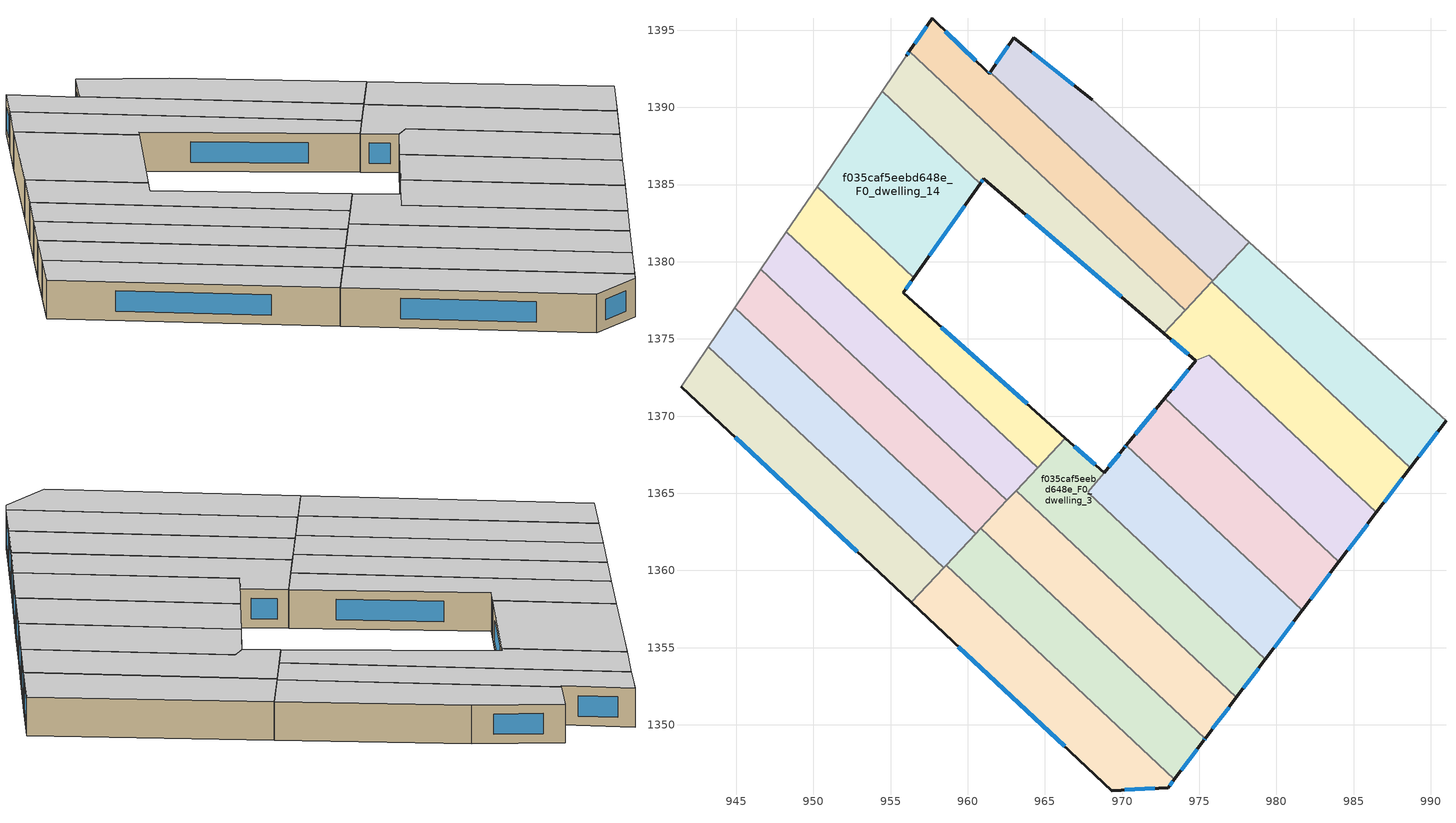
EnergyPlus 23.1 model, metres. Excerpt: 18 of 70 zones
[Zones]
f035caf5eebd648e_F0_dwelling_0
 floor ground (EU_floor_Construction): 973.39,1346.47 972.98,1345.94 969.33,1345.74 956.33,1357.93 958.6,1360.35 z0
 wall outside (EU_wall_Construction): 956.33,1357.93 969.33,1345.74 972.98,1345.94 973.39,1346.47 z0:3
 wall to f035caf5eebd648e_F0_dwelling_1 (EU_wall_Construction): 973.39,1346.47 958.6,1360.35 z0:3
 wall to f035caf5eebd648e_F0_dwelling_9 (EU_wall_Construction): 958.45,1360.19 956.33,1357.93 z0:3
 wall to f035caf5eebd648e_F0_dwelling_10 (EU_wall_Construction): 958.6,1360.35 958.45,1360.19 z0:3
 window (EU_Window_Construction): 970.19,1345.78 972.12,1345.89 / 959.38,1355.07 966.28,1348.6 / 973.07,1346.06 973.29,1346.35 z0.7:2.3
 ceiling to f035caf5eebd648e_F1_dwelling_0 (EU_floor_Construction): 972.98,1345.94 973.39,1346.47 958.6,1360.35 956.33,1357.93 969.33,1345.74 z3
f035caf5eebd648e_F0_dwelling_1
 floor ground (EU_floor_Construction): 975.38,1349.11 975.32,1349.03 973.39,1346.47 958.6,1360.35 960.78,1362.67 960.85,1362.75 z0
 wall outside (EU_wall_Construction): 973.39,1346.47 975.32,1349.03 975.38,1349.11 z0:3
 wall to f035caf5eebd648e_F0_dwelling_2 (EU_wall_Construction): 975.38,1349.11 960.85,1362.75 z0:3
 wall to f035caf5eebd648e_F0_dwelling_10 (EU_wall_Construction): 960.52,1362.39 958.6,1360.35 z0:3
 wall to f035caf5eebd648e_F0_dwelling_11 (EU_wall_Construction): 960.85,1362.75 960.78,1362.67 960.52,1362.4 z0:3
 window (EU_Window_Construction): 975.33,1349.04 975.36,1349.09 / 973.84,1347.07 974.86,1348.43 z0.7:2.3
 ceiling to f035caf5eebd648e_F1_dwelling_1 (EU_floor_Construction): 973.39,1346.47 975.32,1349.03 975.38,1349.11 960.85,1362.75 960.78,1362.67 958.6,1360.35 z3
f035caf5eebd648e_F0_dwelling_10
 floor ground (EU_floor_Construction): 960.52,1362.39 958.45,1360.19 943.19,1374.5 944.92,1377.04 z0
 wall to f035caf5eebd648e_F0_dwelling_9 (EU_wall_Construction): 943.19,1374.5 958.45,1360.19 z0:3
 wall adiabatic (EU_wall_Construction): 944.92,1377.04 943.19,1374.5 z0:3
 wall to f035caf5eebd648e_F0_dwelling_11 (EU_wall_Construction): 960.52,1362.39 944.92,1377.04 z0:3
 ceiling to f035caf5eebd648e_F1_dwelling_10 (EU_floor_Construction): 958.45,1360.19 960.52,1362.39 944.92,1377.04 943.19,1374.5 z3
f035caf5eebd648e_F0_dwelling_11
 floor ground (EU_floor_Construction): 962.54,1364.55 960.78,1362.67 960.52,1362.39 944.92,1377.04 946.6,1379.51 z0
 wall adiabatic (EU_wall_Construction): 946.6,1379.51 944.92,1377.04 z0:3
 wall to f035caf5eebd648e_F0_dwelling_12 (EU_wall_Construction): 962.54,1364.55 946.6,1379.51 z0:3
 wall to f035caf5eebd648e_F0_dwelling_2 (EU_wall_Construction): 960.85,1362.75 962.54,1364.55 z0:3
 ceiling to f035caf5eebd648e_F1_dwelling_11 (EU_floor_Construction): 960.78,1362.67 962.54,1364.55 946.6,1379.51 944.92,1377.04 960.52,1362.39 z3
f035caf5eebd648e_F0_dwelling_12
 floor ground (EU_floor_Construction): 964.53,1366.67 962.54,1364.55 946.6,1379.51 948.26,1381.94 z0
 wall adiabatic (EU_wall_Construction): 948.26,1381.94 946.6,1379.51 z0:3
 wall to f035caf5eebd648e_F0_dwelling_13 (EU_wall_Construction): 964.53,1366.67 948.26,1381.94 z0:3
 wall to f035caf5eebd648e_F0_dwelling_3 (EU_wall_Construction): 963.13,1365.18 964.53,1366.67 z0:3
 wall to f035caf5eebd648e_F0_dwelling_2 (EU_wall_Construction): 962.54,1364.55 963.13,1365.18 z0:3
 ceiling to f035caf5eebd648e_F1_dwelling_12 (EU_floor_Construction): 962.54,1364.55 964.53,1366.67 948.26,1381.94 946.6,1379.51 z3
f035caf5eebd648e_F0_dwelling_13
 floor ground (EU_floor_Construction): 956.51,1378.97 955.81,1377.98 966.32,1368.58 964.53,1366.67 948.26,1381.94 950.24,1384.85 z0
 wall outside (EU_wall_Construction): 966.32,1368.58 955.81,1377.98 956.51,1378.97 z0:3
 wall adiabatic (EU_wall_Construction): 950.24,1384.85 948.26,1381.94 z0:3
 wall to f035caf5eebd648e_F0_dwelling_14 (EU_wall_Construction): 956.51,1378.97 950.24,1384.85 z0:3
 wall to f035caf5eebd648e_F0_dwelling_3 (EU_wall_Construction): 964.53,1366.67 966.32,1368.58 z0:3
 window (EU_Window_Construction): 963.86,1370.79 958.28,1375.77 / 955.98,1378.21 956.35,1378.74 z0.7:2.3
 ceiling to f035caf5eebd648e_F1_dwelling_13 (EU_floor_Construction): 964.53,1366.67 966.32,1368.58 955.81,1377.98 956.51,1378.97 950.24,1384.85 948.26,1381.94 z3
f035caf5eebd648e_F0_dwelling_14
 floor ground (EU_floor_Construction): 960.81,1385.07 956.51,1378.97 950.24,1384.85 954.45,1391.04 z0
 wall outside (EU_wall_Construction): 956.51,1378.97 960.81,1385.07 z0:3
 wall adiabatic (EU_wall_Construction): 954.45,1391.04 950.24,1384.85 z0:3
 wall to f035caf5eebd648e_F0_dwelling_15 (EU_wall_Construction): 960.81,1385.07 954.45,1391.04 z0:3
 window (EU_Window_Construction): 957.52,1380.4 959.8,1383.64 z0.7:2.3
 ceiling to f035caf5eebd648e_F1_dwelling_14 (EU_floor_Construction): 956.51,1378.97 960.81,1385.07 954.45,1391.04 950.24,1384.85 z3
f035caf5eebd648e_F0_dwelling_15
 floor ground (EU_floor_Construction): 961.04,1385.39 960.81,1385.07 954.45,1391.04 956.02,1393.34 956.22,1393.63 974.09,1376.85 972.69,1375.37 z0
 wall outside (EU_wall_Construction): 960.81,1385.07 961.04,1385.39 972.69,1375.37 / 956.22,1393.63 956.02,1393.34 z0:3
 wall adiabatic (EU_wall_Construction): 956.02,1393.34 954.45,1391.04 z0:3
 wall to f035caf5eebd648e_F0_dwelling_16 (EU_wall_Construction): 974.09,1376.85 956.22,1393.63 z0:3
 wall to f035caf5eebd648e_F0_dwelling_7 (EU_wall_Construction): 972.69,1375.37 974.09,1376.85 z0:3
 window (EU_Window_Construction): 963.78,1383.03 969.96,1377.72 / 960.87,1385.14 960.99,1385.31 / 956.17,1393.56 956.07,1393.41 z0.7:2.3
 ceiling to f035caf5eebd648e_F1_dwelling_15 (EU_floor_Construction): 972.69,1375.37 974.09,1376.85 956.22,1393.63 956.02,1393.34 954.45,1391.04 960.81,1385.07 961.04,1385.39 z3
f035caf5eebd648e_F0_dwelling_16
 floor ground (EU_floor_Construction): 961.46,1392.29 975.88,1378.76 974.09,1376.85 956.22,1393.63 957.69,1395.77 961.38,1392.18 z0
 wall outside (EU_wall_Construction): 961.46,1392.29 961.38,1392.18 957.69,1395.77 956.22,1393.63 z0:3
 wall to f035caf5eebd648e_F0_dwelling_17 (EU_wall_Construction): 975.88,1378.76 961.46,1392.29 z0:3
 wall to f035caf5eebd648e_F0_dwelling_8 (EU_wall_Construction): 975.82,1378.7 975.88,1378.76 z0:3
 wall to f035caf5eebd648e_F0_dwelling_7 (EU_wall_Construction): 974.09,1376.85 975.82,1378.7 z0:3
 window (EU_Window_Construction): 957.34,1395.27 956.56,1394.13 / 960.51,1393.03 958.56,1394.93 / 961.44,1392.27 961.4,1392.21 z0.7:2.3
 ceiling to f035caf5eebd648e_F1_dwelling_16 (EU_floor_Construction): 974.09,1376.85 975.88,1378.76 961.46,1392.29 961.38,1392.18 957.69,1395.77 956.22,1393.63 z3
f035caf5eebd648e_F0_dwelling_17
 floor ground (EU_floor_Construction): 968.06,1390.48 978.23,1381.27 975.88,1378.76 961.46,1392.29 962.98,1394.52 z0
 wall outside (EU_wall_Construction): 968.06,1390.48 962.98,1394.52 961.46,1392.29 z0:3
 wall adiabatic (EU_wall_Construction): 978.23,1381.27 968.06,1390.48 z0:3
 wall to f035caf5eebd648e_F0_dwelling_8 (EU_wall_Construction): 975.88,1378.76 978.23,1381.27 z0:3
 window (EU_Window_Construction): 962.62,1394 961.81,1392.82 / 966.87,1391.43 964.17,1393.58 z0.7:2.3
 ceiling to f035caf5eebd648e_F1_dwelling_17 (EU_floor_Construction): 975.88,1378.76 978.23,1381.27 968.06,1390.48 962.98,1394.52 961.46,1392.29 z3
f035caf5eebd648e_F0_dwelling_2
 floor ground (EU_floor_Construction): 977.41,1351.78 975.38,1349.11 960.85,1362.75 963.13,1365.18 z0
 wall outside (EU_wall_Construction): 975.38,1349.11 977.41,1351.78 z0:3
 wall to f035caf5eebd648e_F0_dwelling_3 (EU_wall_Construction): 977.41,1351.78 963.13,1365.18 z0:3
 window (EU_Window_Construction): 975.86,1349.73 976.93,1351.15 z0.7:2.3
 ceiling to f035caf5eebd648e_F1_dwelling_2 (EU_floor_Construction): 975.38,1349.11 977.41,1351.78 963.13,1365.18 960.85,1362.75 z3
f035caf5eebd648e_F0_dwelling_3
 floor ground (EU_floor_Construction): 968.84,1366.33 967.79,1365.05 979.29,1354.26 977.41,1351.78 963.13,1365.18 966.32,1368.58 z0
 wall outside (EU_wall_Construction): 968.84,1366.33 966.32,1368.58 / 977.41,1351.78 979.29,1354.26 z0:3
 wall to f035caf5eebd648e_F0_dwelling_4 (EU_wall_Construction): 967.79,1365.05 968.84,1366.33 / 979.29,1354.26 967.8,1365.05 z0:3
 window (EU_Window_Construction): 968.25,1366.86 966.91,1368.05 / 977.85,1352.36 978.85,1353.68 z0.7:2.3
 ceiling to f035caf5eebd648e_F1_dwelling_3 (EU_floor_Construction): 977.41,1351.78 979.29,1354.26 967.79,1365.05 968.84,1366.33 966.32,1368.58 963.13,1365.18 z3
f035caf5eebd648e_F0_dwelling_4
 floor ground (EU_floor_Construction): 981.67,1357.41 979.29,1354.26 967.8,1365.05 970.28,1368.1 z0
 wall outside (EU_wall_Construction): 970.28,1368.1 970.16,1367.95 968.84,1366.34 / 979.29,1354.26 981.67,1357.41 z0:3
 wall to f035caf5eebd648e_F0_dwelling_5 (EU_wall_Construction): 981.67,1357.41 970.28,1368.1 z0:3
 window (EU_Window_Construction): 969.85,1367.57 969.15,1366.72 / 970.25,1368.07 970.19,1367.98 / 979.85,1355 981.11,1356.67 z0.7:2.3
 ceiling to f035caf5eebd648e_F1_dwelling_4 (EU_floor_Construction): 979.29,1354.26 981.67,1357.41 970.28,1368.1 967.8,1365.05 z3
f035caf5eebd648e_F0_dwelling_5
 floor ground (EU_floor_Construction): 984.05,1360.55 981.67,1357.41 970.28,1368.1 972.77,1371.15 z0
 wall outside (EU_wall_Construction): 981.67,1357.41 984.05,1360.55 / 972.77,1371.15 970.28,1368.1 z0:3
 wall to f035caf5eebd648e_F0_dwelling_6 (EU_wall_Construction): 984.05,1360.55 972.77,1371.15 z0:3
 window (EU_Window_Construction): 982.23,1358.15 983.49,1359.82 / 972.18,1370.43 970.87,1368.82 z0.7:2.3
 ceiling to f035caf5eebd648e_F1_dwelling_5 (EU_floor_Construction): 981.67,1357.41 984.05,1360.55 972.77,1371.15 970.28,1368.1 z3
f035caf5eebd648e_F0_dwelling_6
 floor ground (EU_floor_Construction): 986.48,1363.76 984.05,1360.55 972.77,1371.15 974.77,1373.59 974.8,1373.62 975.63,1373.94 z0
 wall outside (EU_wall_Construction): 974.77,1373.59 972.77,1371.15 / 984.05,1360.55 986.48,1363.76 z0:3
 wall to f035caf5eebd648e_F0_dwelling_7 (EU_wall_Construction): 986.48,1363.76 975.63,1373.94 974.8,1373.62 974.77,1373.59 z0:3
 window (EU_Window_Construction): 974.3,1373.01 973.24,1371.72 / 984.62,1361.31 985.91,1363.01 z0.7:2.3
 ceiling to f035caf5eebd648e_F1_dwelling_6 (EU_floor_Construction): 984.05,1360.55 986.48,1363.76 975.63,1373.94 974.8,1373.62 974.77,1373.59 972.77,1371.15 z3
f035caf5eebd648e_F0_dwelling_7
 floor ground (EU_floor_Construction): 988.66,1366.64 986.48,1363.76 975.63,1373.94 974.79,1373.62 974.76,1373.59 972.69,1375.37 975.82,1378.7 z0
 wall outside (EU_wall_Construction): 986.48,1363.76 988.66,1366.64 / 972.69,1375.37 974.76,1373.59 z0:3
 wall to f035caf5eebd648e_F0_dwelling_8 (EU_wall_Construction): 988.66,1366.64 975.82,1378.7 z0:3
 window (EU_Window_Construction): 986.99,1364.43 988.15,1365.96 / 973.18,1374.95 974.28,1374.01 z0.7:2.3
 ceiling to f035caf5eebd648e_F1_dwelling_7 (EU_floor_Construction): 986.48,1363.76 988.66,1366.64 975.82,1378.7 972.69,1375.37 974.76,1373.59 974.79,1373.62 975.63,1373.94 z3
f035caf5eebd648e_F0_dwelling_8
 floor ground (EU_floor_Construction): 990.99,1369.71 988.66,1366.64 975.82,1378.7 978.23,1381.27 z0
 wall outside (EU_wall_Construction): 988.66,1366.64 990.99,1369.71 z0:3
 wall adiabatic (EU_wall_Construction): 990.99,1369.71 978.23,1381.27 z0:3
 window (EU_Window_Construction): 989.21,1367.36 990.44,1368.99 z0.7:2.3
 ceiling to f035caf5eebd648e_F1_dwelling_8 (EU_floor_Construction): 988.66,1366.64 990.99,1369.71 978.23,1381.27 975.82,1378.7 z3
f035caf5eebd648e_F0_dwelling_9
 floor ground (EU_floor_Construction): 958.45,1360.19 956.33,1357.93 941.42,1371.91 943.19,1374.5 z0
 wall outside (EU_wall_Construction): 941.42,1371.91 956.33,1357.93 z0:3
 wall adiabatic (EU_wall_Construction): 943.19,1374.5 941.42,1371.91 z0:3
 window (EU_Window_Construction): 944.93,1368.63 952.83,1361.21 z0.7:2.3
 ceiling to f035caf5eebd648e_F1_dwelling_9 (EU_floor_Construction): 956.33,1357.93 958.45,1360.19 943.19,1374.5 941.42,1371.91 z3
[Building]
EU S2 Campaign: North Axis=0; Terrain=City; Solar Distribution=FullExterior
[Site:Location]
Budapest.Ferenc.Liszt.Intl.AP: Latitude=47.437; Longitude=19.256; Time Zone=1; Elevation=185
[SizingPeriod:WeatherFileDays]
AnnualSizingPeriod: Begin Month=1; Begin Day of Month=1; End Month=12; End Day of Month=31; Day of Week for Start Day=Monday; Use Weather File Daylight Saving Period=No; Use Weather File Rain and Snow Indicators=No
[MATERIAL]
EU_InternalMass_Material: Roughness=MediumRough; Thickness=0.1; Conductivity=1; Density=1800; Specific Heat=900; Thermal Absorptance=0.9; Solar Absorptance=0.7; Visible Absorptance=0.7
[MATERIAL:NOMASS] Roughness=MediumRough; Thermal Absorptance=0.9; Solar Absorptance=0.7; Visible Absorptance=0.7
Name | Thermal Resistance
EU_wall_NoMass | 0.832559
EU_floor_NoMass | 0.872794
[WINDOWMATERIAL:SIMPLEGLAZINGSYSTEM]
EU_Window_SimpleGlazing: UFactor=2.79869; Solar Heat Gain Coefficient=0.75; Visible Transmittance=0.75
[CONSTRUCTION]
EU_wall_Construction: EU_wall_NoMass
EU_floor_Construction: EU_floor_NoMass
EU_Window_Construction: EU_Window_SimpleGlazing
EU_InternalMass_Construction: EU_InternalMass_Material
[ZONE] Type=1; Multiplier=1; Ceiling Height=autocalculate; Floor Area=autocalculate; Part of Total Floor Area=Yes
Name | Volume
f035caf5eebd648e_F0_dwelling_0; f035caf5eebd648e_F0_dwelling_11 | 192.125
f035caf5eebd648e_F0_dwelling_1 | 198.101
f035caf5eebd648e_F0_dwelling_10 | 192.181
f035caf5eebd648e_F0_dwelling_12 | 192.144
f035caf5eebd648e_F0_dwelling_13 | 192.103
f035caf5eebd648e_F0_dwelling_14 | 192.108
f035caf5eebd648e_F0_dwelling_15 | 192.096
f035caf5eebd648e_F0_dwelling_16 | 192.17
f035caf5eebd648e_F0_dwelling_17 | 192.115
f035caf5eebd648e_F0_dwelling_2 | 197.883
f035caf5eebd648e_F0_dwelling_3 | 196.91
f035caf5eebd648e_F0_dwelling_4 | 184.876
f035caf5eebd648e_F0_dwelling_5 | 182.804
f035caf5eebd648e_F0_dwelling_6 | 184.214
f035caf5eebd648e_F0_dwelling_7 | 200.091
f035caf5eebd648e_F0_dwelling_8 | 192.111
f035caf5eebd648e_F0_dwelling_9 | 192.083
[INTERNALMASS] Construction=EU_InternalMass_Construction
Name | Zone or ZoneList | Surface Area
f035caf5eebd648e_F0_dwelling_0_EU_InternalMass | f035caf5eebd648e_F0_dwelling_0 | 64.0418
f035caf5eebd648e_F0_dwelling_1_EU_InternalMass | f035caf5eebd648e_F0_dwelling_1 | 66.042
f035caf5eebd648e_F0_dwelling_2_EU_InternalMass | f035caf5eebd648e_F0_dwelling_2 | 65.9561
f035caf5eebd648e_F0_dwelling_3_EU_InternalMass | f035caf5eebd648e_F0_dwelling_3 | 65.6346
f035caf5eebd648e_F0_dwelling_4_EU_InternalMass | f035caf5eebd648e_F0_dwelling_4 | 61.6514
f035caf5eebd648e_F0_dwelling_5_EU_InternalMass | f035caf5eebd648e_F0_dwelling_5 | 60.9242
f035caf5eebd648e_F0_dwelling_6_EU_InternalMass | f035caf5eebd648e_F0_dwelling_6 | 61.412
f035caf5eebd648e_F0_dwelling_7_EU_InternalMass | f035caf5eebd648e_F0_dwelling_7 | 66.6763
f035caf5eebd648e_F0_dwelling_8_EU_InternalMass | f035caf5eebd648e_F0_dwelling_8 | 64.0369
f035caf5eebd648e_F0_dwelling_9_EU_InternalMass | f035caf5eebd648e_F0_dwelling_9 | 64.0276
f035caf5eebd648e_F0_dwelling_10_EU_InternalMass | f035caf5eebd648e_F0_dwelling_10 | 64.0602
f035caf5eebd648e_F0_dwelling_11_EU_InternalMass | f035caf5eebd648e_F0_dwelling_11 | 64.0415
f035caf5eebd648e_F0_dwelling_12_EU_InternalMass | f035caf5eebd648e_F0_dwelling_12 | 64.0479
f035caf5eebd648e_F0_dwelling_13_EU_InternalMass | f035caf5eebd648e_F0_dwelling_13 | 64.0342
f035caf5eebd648e_F0_dwelling_14_EU_InternalMass | f035caf5eebd648e_F0_dwelling_14 | 64.0361
f035caf5eebd648e_F0_dwelling_15_EU_InternalMass | f035caf5eebd648e_F0_dwelling_15 | 64.0321
f035caf5eebd648e_F0_dwelling_16_EU_InternalMass | f035caf5eebd648e_F0_dwelling_16 | 64.0567
f035caf5eebd648e_F0_dwelling_17_EU_InternalMass | f035caf5eebd648e_F0_dwelling_17 | 64.0384
[OTHEREQUIPMENT] Fuel Type=Electricity; Design Level Calculation Method=Watts/Area; Power per Zone Floor Area=1; Fraction Latent=0; Fraction Radiant=0; Fraction Lost=0; Carbon Dioxide Generation Rate=0; EndUse Subcategory=EU_Step8_InternalGains
Name | Zone or ZoneList or Space or SpaceList | Schedule
EU_Step8_InternalGain_f035caf5eebd648e_F0_dwelling_0_f000 | f035caf5eebd648e_F0_dwelling_0 | EU_Step8_GainSchedule_f035caf5eebd648e_F0_dwelling_0_f000
EU_Step8_InternalGain_f035caf5eebd648e_F0_dwelling_1_f000 | f035caf5eebd648e_F0_dwelling_1 | EU_Step8_GainSchedule_f035caf5eebd648e_F0_dwelling_1_f000
EU_Step8_InternalGain_f035caf5eebd648e_F0_dwelling_2_f000 | f035caf5eebd648e_F0_dwelling_2 | EU_Step8_GainSchedule_f035caf5eebd648e_F0_dwelling_2_f000
EU_Step8_InternalGain_f035caf5eebd648e_F0_dwelling_3_f000 | f035caf5eebd648e_F0_dwelling_3 | EU_Step8_GainSchedule_f035caf5eebd648e_F0_dwelling_3_f000
EU_Step8_InternalGain_f035caf5eebd648e_F0_dwelling_4_f000 | f035caf5eebd648e_F0_dwelling_4 | EU_Step8_GainSchedule_f035caf5eebd648e_F0_dwelling_4_f000
EU_Step8_InternalGain_f035caf5eebd648e_F0_dwelling_5_f000 | f035caf5eebd648e_F0_dwelling_5 | EU_Step8_GainSchedule_f035caf5eebd648e_F0_dwelling_5_f000
EU_Step8_InternalGain_f035caf5eebd648e_F0_dwelling_6_f000 | f035caf5eebd648e_F0_dwelling_6 | EU_Step8_GainSchedule_f035caf5eebd648e_F0_dwelling_6_f000
EU_Step8_InternalGain_f035caf5eebd648e_F0_dwelling_7_f000 | f035caf5eebd648e_F0_dwelling_7 | EU_Step8_GainSchedule_f035caf5eebd648e_F0_dwelling_7_f000
EU_Step8_InternalGain_f035caf5eebd648e_F0_dwelling_8_f000 | f035caf5eebd648e_F0_dwelling_8 | EU_Step8_GainSchedule_f035caf5eebd648e_F0_dwelling_8_f000
EU_Step8_InternalGain_f035caf5eebd648e_F0_dwelling_9_f000 | f035caf5eebd648e_F0_dwelling_9 | EU_Step8_GainSchedule_f035caf5eebd648e_F0_dwelling_9_f000
EU_Step8_InternalGain_f035caf5eebd648e_F0_dwelling_10_f000 | f035caf5eebd648e_F0_dwelling_10 | EU_Step8_GainSchedule_f035caf5eebd648e_F0_dwelling_10_f000
EU_Step8_InternalGain_f035caf5eebd648e_F0_dwelling_11_f000 | f035caf5eebd648e_F0_dwelling_11 | EU_Step8_GainSchedule_f035caf5eebd648e_F0_dwelling_11_f000
EU_Step8_InternalGain_f035caf5eebd648e_F0_dwelling_12_f000 | f035caf5eebd648e_F0_dwelling_12 | EU_Step8_GainSchedule_f035caf5eebd648e_F0_dwelling_12_f000
EU_Step8_InternalGain_f035caf5eebd648e_F0_dwelling_13_f000 | f035caf5eebd648e_F0_dwelling_13 | EU_Step8_GainSchedule_f035caf5eebd648e_F0_dwelling_13_f000
EU_Step8_InternalGain_f035caf5eebd648e_F0_dwelling_14_f000 | f035caf5eebd648e_F0_dwelling_14 | EU_Step8_GainSchedule_f035caf5eebd648e_F0_dwelling_14_f000
EU_Step8_InternalGain_f035caf5eebd648e_F0_dwelling_15_f000 | f035caf5eebd648e_F0_dwelling_15 | EU_Step8_GainSchedule_f035caf5eebd648e_F0_dwelling_15_f000
EU_Step8_InternalGain_f035caf5eebd648e_F0_dwelling_16_f000 | f035caf5eebd648e_F0_dwelling_16 | EU_Step8_GainSchedule_f035caf5eebd648e_F0_dwelling_16_f000
EU_Step8_InternalGain_f035caf5eebd648e_F0_dwelling_17_f000 | f035caf5eebd648e_F0_dwelling_17 | EU_Step8_GainSchedule_f035caf5eebd648e_F0_dwelling_17_f000
[ZONEVENTILATION:DESIGNFLOWRATE] Schedule=EU_AlwaysOn; Design Flow Rate Calculation Method=AirChanges/Hour; Air Changes per Hour=0.475469; Ventilation Type=Natural; Fan Pressure Rise=0; Fan Total Efficiency=1; Constant Term Coefficient=1; Temperature Term Coefficient=0; Velocity Term Coefficient=0; Velocity Squared Term Coefficient=0; Minimum Indoor Temperature=-100; Maximum Indoor Temperature=100; Delta Temperature=-100; Minimum Outdoor Temperature=-100; Maximum Outdoor Temperature=100; Maximum Wind Speed=40
Name | Zone or ZoneList or Space or SpaceList
EU_ConstantAir_f035caf5eebd648e_F0_dwelling_0 | f035caf5eebd648e_F0_dwelling_0
EU_ConstantAir_f035caf5eebd648e_F0_dwelling_1 | f035caf5eebd648e_F0_dwelling_1
EU_ConstantAir_f035caf5eebd648e_F0_dwelling_2 | f035caf5eebd648e_F0_dwelling_2
EU_ConstantAir_f035caf5eebd648e_F0_dwelling_3 | f035caf5eebd648e_F0_dwelling_3
EU_ConstantAir_f035caf5eebd648e_F0_dwelling_4 | f035caf5eebd648e_F0_dwelling_4
EU_ConstantAir_f035caf5eebd648e_F0_dwelling_5 | f035caf5eebd648e_F0_dwelling_5
EU_ConstantAir_f035caf5eebd648e_F0_dwelling_6 | f035caf5eebd648e_F0_dwelling_6
EU_ConstantAir_f035caf5eebd648e_F0_dwelling_7 | f035caf5eebd648e_F0_dwelling_7
EU_ConstantAir_f035caf5eebd648e_F0_dwelling_8 | f035caf5eebd648e_F0_dwelling_8
EU_ConstantAir_f035caf5eebd648e_F0_dwelling_9 | f035caf5eebd648e_F0_dwelling_9
EU_ConstantAir_f035caf5eebd648e_F0_dwelling_10 | f035caf5eebd648e_F0_dwelling_10
EU_ConstantAir_f035caf5eebd648e_F0_dwelling_11 | f035caf5eebd648e_F0_dwelling_11
EU_ConstantAir_f035caf5eebd648e_F0_dwelling_12 | f035caf5eebd648e_F0_dwelling_12
EU_ConstantAir_f035caf5eebd648e_F0_dwelling_13 | f035caf5eebd648e_F0_dwelling_13
EU_ConstantAir_f035caf5eebd648e_F0_dwelling_14 | f035caf5eebd648e_F0_dwelling_14
EU_ConstantAir_f035caf5eebd648e_F0_dwelling_15 | f035caf5eebd648e_F0_dwelling_15
EU_ConstantAir_f035caf5eebd648e_F0_dwelling_16 | f035caf5eebd648e_F0_dwelling_16
EU_ConstantAir_f035caf5eebd648e_F0_dwelling_17 | f035caf5eebd648e_F0_dwelling_17
[HVACTEMPLATE:THERMOSTAT] Constant Heating Setpoint=20; Constant Cooling Setpoint=50
EU_HeatOnly_f035caf5eebd648e_F0_dwelling_0; EU_HeatOnly_f035caf5eebd648e_F0_dwelling_1; EU_HeatOnly_f035caf5eebd648e_F0_dwelling_2; EU_HeatOnly_f035caf5eebd648e_F0_dwelling_3; EU_HeatOnly_f035caf5eebd648e_F0_dwelling_4; EU_HeatOnly_f035caf5eebd648e_F0_dwelling_5; EU_HeatOnly_f035caf5eebd648e_F0_dwelling_6; EU_HeatOnly_f035caf5eebd648e_F0_dwelling_7; EU_HeatOnly_f035caf5eebd648e_F0_dwelling_8; EU_HeatOnly_f035caf5eebd648e_F0_dwelling_9; EU_HeatOnly_f035caf5eebd648e_F0_dwelling_10; EU_HeatOnly_f035caf5eebd648e_F0_dwelling_11; EU_HeatOnly_f035caf5eebd648e_F0_dwelling_12; EU_HeatOnly_f035caf5eebd648e_F0_dwelling_13; EU_HeatOnly_f035caf5eebd648e_F0_dwelling_14; EU_HeatOnly_f035caf5eebd648e_F0_dwelling_15; EU_HeatOnly_f035caf5eebd648e_F0_dwelling_16; EU_HeatOnly_f035caf5eebd648e_F0_dwelling_17; EU_HeatOnly_f035caf5eebd648e_F1_dwelling_0; EU_HeatOnly_f035caf5eebd648e_F1_dwelling_1; EU_HeatOnly_f035caf5eebd648e_F1_dwelling_2; EU_HeatOnly_f035caf5eebd648e_F1_dwelling_3; EU_HeatOnly_f035caf5eebd648e_F1_dwelling_4; EU_HeatOnly_f035caf5eebd648e_F1_dwelling_5; EU_HeatOnly_f035caf5eebd648e_F1_dwelling_6; EU_HeatOnly_f035caf5eebd648e_F1_dwelling_7; EU_HeatOnly_f035caf5eebd648e_F1_dwelling_8; EU_HeatOnly_f035caf5eebd648e_F1_dwelling_9; EU_HeatOnly_f035caf5eebd648e_F1_dwelling_10; EU_HeatOnly_f035caf5eebd648e_F1_dwelling_11; EU_HeatOnly_f035caf5eebd648e_F1_dwelling_12; EU_HeatOnly_f035caf5eebd648e_F1_dwelling_13; EU_HeatOnly_f035caf5eebd648e_F1_dwelling_14; EU_HeatOnly_f035caf5eebd648e_F1_dwelling_15; EU_HeatOnly_f035caf5eebd648e_F1_dwelling_16; EU_HeatOnly_f035caf5eebd648e_F1_dwelling_17; EU_HeatOnly_f035caf5eebd648e_F2_dwelling_0; EU_HeatOnly_f035caf5eebd648e_F2_dwelling_1; EU_HeatOnly_f035caf5eebd648e_F2_dwelling_2; EU_HeatOnly_f035caf5eebd648e_F2_dwelling_3; EU_HeatOnly_f035caf5eebd648e_F2_dwelling_4; EU_HeatOnly_f035caf5eebd648e_F2_dwelling_5; EU_HeatOnly_f035caf5eebd648e_F2_dwelling_6; EU_HeatOnly_f035caf5eebd648e_F2_dwelling_7; EU_HeatOnly_f035caf5eebd648e_F2_dwelling_8; EU_HeatOnly_f035caf5eebd648e_F2_dwelling_9; EU_HeatOnly_f035caf5eebd648e_F2_dwelling_10; EU_HeatOnly_f035caf5eebd648e_F2_dwelling_11; EU_HeatOnly_f035caf5eebd648e_F2_dwelling_12; EU_HeatOnly_f035caf5eebd648e_F2_dwelling_13; EU_HeatOnly_f035caf5eebd648e_F2_dwelling_14; EU_HeatOnly_f035caf5eebd648e_F2_dwelling_15; EU_HeatOnly_f035caf5eebd648e_F2_dwelling_16; EU_HeatOnly_f035caf5eebd648e_F3_dwelling_0; EU_HeatOnly_f035caf5eebd648e_F3_dwelling_1; EU_HeatOnly_f035caf5eebd648e_F3_dwelling_2; EU_HeatOnly_f035caf5eebd648e_F3_dwelling_3; EU_HeatOnly_f035caf5eebd648e_F3_dwelling_4; EU_HeatOnly_f035caf5eebd648e_F3_dwelling_5; EU_HeatOnly_f035caf5eebd648e_F3_dwelling_6; EU_HeatOnly_f035caf5eebd648e_F3_dwelling_7; EU_HeatOnly_f035caf5eebd648e_F3_dwelling_8; EU_HeatOnly_f035caf5eebd648e_F3_dwelling_9; EU_HeatOnly_f035caf5eebd648e_F3_dwelling_10; EU_HeatOnly_f035caf5eebd648e_F3_dwelling_11; EU_HeatOnly_f035caf5eebd648e_F3_dwelling_12; EU_HeatOnly_f035caf5eebd648e_F3_dwelling_13; EU_HeatOnly_f035caf5eebd648e_F3_dwelling_14; EU_HeatOnly_f035caf5eebd648e_F3_dwelling_15; EU_HeatOnly_f035caf5eebd648e_F3_dwelling_16
[HVACTEMPLATE:ZONE:IDEALLOADSAIRSYSTEM] System Availability Schedule=EU_AlwaysOn; Maximum Heating Supply Air Temperature=50; Minimum Cooling Supply Air Temperature=13; Maximum Heating Supply Air Humidity Ratio=0.0156; Minimum Cooling Supply Air Humidity Ratio=0.0077; Heating Limit=NoLimit; Cooling Limit=NoLimit; Heating Availability Schedule=EU_AlwaysOn; Cooling Availability Schedule=EU_CoolingOff; Dehumidification Control Type=ConstantSensibleHeatRatio; Cooling Sensible Heat Ratio=0.7; Dehumidification Setpoint=60; Humidification Control Type=None; Humidification Setpoint=30; Outdoor Air Method=None; Outdoor Air Flow Rate per Person=0.00944; Outdoor Air Flow Rate per Zone Floor Area=0; Outdoor Air Flow Rate per Zone=0; Demand Controlled Ventilation Type=None; Outdoor Air Economizer Type=NoEconomizer; Heat Recovery Type=None; Sensible Heat Recovery Effectiveness=0.7; Latent Heat Recovery Effectiveness=0.65
Name | Template Thermostat
f035caf5eebd648e_F0_dwelling_0 | EU_HeatOnly_f035caf5eebd648e_F0_dwelling_0
f035caf5eebd648e_F0_dwelling_1 | EU_HeatOnly_f035caf5eebd648e_F0_dwelling_1
f035caf5eebd648e_F0_dwelling_2 | EU_HeatOnly_f035caf5eebd648e_F0_dwelling_2
f035caf5eebd648e_F0_dwelling_3 | EU_HeatOnly_f035caf5eebd648e_F0_dwelling_3
f035caf5eebd648e_F0_dwelling_4 | EU_HeatOnly_f035caf5eebd648e_F0_dwelling_4
f035caf5eebd648e_F0_dwelling_5 | EU_HeatOnly_f035caf5eebd648e_F0_dwelling_5
f035caf5eebd648e_F0_dwelling_6 | EU_HeatOnly_f035caf5eebd648e_F0_dwelling_6
f035caf5eebd648e_F0_dwelling_7 | EU_HeatOnly_f035caf5eebd648e_F0_dwelling_7
f035caf5eebd648e_F0_dwelling_8 | EU_HeatOnly_f035caf5eebd648e_F0_dwelling_8
f035caf5eebd648e_F0_dwelling_9 | EU_HeatOnly_f035caf5eebd648e_F0_dwelling_9
f035caf5eebd648e_F0_dwelling_10 | EU_HeatOnly_f035caf5eebd648e_F0_dwelling_10
f035caf5eebd648e_F0_dwelling_11 | EU_HeatOnly_f035caf5eebd648e_F0_dwelling_11
f035caf5eebd648e_F0_dwelling_12 | EU_HeatOnly_f035caf5eebd648e_F0_dwelling_12
f035caf5eebd648e_F0_dwelling_13 | EU_HeatOnly_f035caf5eebd648e_F0_dwelling_13
f035caf5eebd648e_F0_dwelling_14 | EU_HeatOnly_f035caf5eebd648e_F0_dwelling_14
f035caf5eebd648e_F0_dwelling_15 | EU_HeatOnly_f035caf5eebd648e_F0_dwelling_15
f035caf5eebd648e_F0_dwelling_16 | EU_HeatOnly_f035caf5eebd648e_F0_dwelling_16
f035caf5eebd648e_F0_dwelling_17 | EU_HeatOnly_f035caf5eebd648e_F0_dwelling_17
[SIZING:ZONE] Zone Cooling Design Supply Air Temperature Input Method=SupplyAirTemperature; Zone Cooling Design Supply Air Temperature=13; Zone Heating Design Supply Air Temperature Input Method=SupplyAirTemperature; Zone Heating Design Supply Air Temperature=50; Zone Cooling Design Supply Air Humidity Ratio=0.008; Zone Heating Design Supply Air Humidity Ratio=0.008; Cooling Design Air Flow Method=DesignDay; Cooling Design Air Flow Rate=0; Cooling Minimum Air Flow per Zone Floor Area=0.000762; Cooling Minimum Air Flow=0; Cooling Minimum Air Flow Fraction=0.2; Heating Design Air Flow Method=DesignDay; Heating Design Air Flow Rate=0; Heating Maximum Air Flow per Zone Floor Area=0.002032; Heating Maximum Air Flow=0.141576; Heating Maximum Air Flow Fraction=0.3; Account for Dedicated Outdoor Air System=No; Dedicated Outdoor Air System Control Strategy=NeutralSupplyAir; Dedicated Outdoor Air Low Setpoint Temperature for Design=autosize; Dedicated Outdoor Air High Setpoint Temperature for Design=autosize; Zone Load Sizing Method=Sensible Load Only No Latent Load; Zone Latent Cooling Design Supply Air Humidity Ratio Input Method=HumidityRatioDifference; Zone Cooling Design Supply Air Humidity Ratio Difference=0.005; Zone Latent Heating Design Supply Air Humidity Ratio Input Method=HumidityRatioDifference; Zone Humidification Design Supply Air Humidity Ratio Difference=0.005
f035caf5eebd648e_F0_dwelling_0; f035caf5eebd648e_F0_dwelling_1; f035caf5eebd648e_F0_dwelling_2; f035caf5eebd648e_F0_dwelling_3; f035caf5eebd648e_F0_dwelling_4; f035caf5eebd648e_F0_dwelling_5; f035caf5eebd648e_F0_dwelling_6; f035caf5eebd648e_F0_dwelling_7; f035caf5eebd648e_F0_dwelling_8; f035caf5eebd648e_F0_dwelling_9; f035caf5eebd648e_F0_dwelling_10; f035caf5eebd648e_F0_dwelling_11; f035caf5eebd648e_F0_dwelling_12; f035caf5eebd648e_F0_dwelling_13; f035caf5eebd648e_F0_dwelling_14; f035caf5eebd648e_F0_dwelling_15; f035caf5eebd648e_F0_dwelling_16; f035caf5eebd648e_F0_dwelling_17
[SCHEDULE:CONSTANT]
Name | Hourly Value
EU_AlwaysOn | 1
EU_CoolingOff | 0
[SCHEDULE:FILE] Column Number=1; Rows to Skip at Top=0; Number of Hours of Data=8760; Column Separator=Comma; Interpolate to Timestep=No; Minutes per Item=60; Adjust Schedule for Daylight Savings=Yes
Name | File
EU_Step8_GainSchedule_f035caf5eebd648e_F0_dwelling_0_f000 | ../../schedules/f035caf5eebd648e/f035caf5eebd648e_F0_dwelling_0_f000_gain.csv
EU_Step8_GainSchedule_f035caf5eebd648e_F0_dwelling_1_f000 | ../../schedules/f035caf5eebd648e/f035caf5eebd648e_F0_dwelling_1_f000_gain.csv
EU_Step8_GainSchedule_f035caf5eebd648e_F0_dwelling_2_f000 | ../../schedules/f035caf5eebd648e/f035caf5eebd648e_F0_dwelling_2_f000_gain.csv
EU_Step8_GainSchedule_f035caf5eebd648e_F0_dwelling_3_f000 | ../../schedules/f035caf5eebd648e/f035caf5eebd648e_F0_dwelling_3_f000_gain.csv
EU_Step8_GainSchedule_f035caf5eebd648e_F0_dwelling_4_f000 | ../../schedules/f035caf5eebd648e/f035caf5eebd648e_F0_dwelling_4_f000_gain.csv
EU_Step8_GainSchedule_f035caf5eebd648e_F0_dwelling_5_f000 | ../../schedules/f035caf5eebd648e/f035caf5eebd648e_F0_dwelling_5_f000_gain.csv
EU_Step8_GainSchedule_f035caf5eebd648e_F0_dwelling_6_f000 | ../../schedules/f035caf5eebd648e/f035caf5eebd648e_F0_dwelling_6_f000_gain.csv
EU_Step8_GainSchedule_f035caf5eebd648e_F0_dwelling_7_f000 | ../../schedules/f035caf5eebd648e/f035caf5eebd648e_F0_dwelling_7_f000_gain.csv
EU_Step8_GainSchedule_f035caf5eebd648e_F0_dwelling_8_f000 | ../../schedules/f035caf5eebd648e/f035caf5eebd648e_F0_dwelling_8_f000_gain.csv
EU_Step8_GainSchedule_f035caf5eebd648e_F0_dwelling_9_f000 | ../../schedules/f035caf5eebd648e/f035caf5eebd648e_F0_dwelling_9_f000_gain.csv
EU_Step8_GainSchedule_f035caf5eebd648e_F0_dwelling_10_f000 | ../../schedules/f035caf5eebd648e/f035caf5eebd648e_F0_dwelling_10_f000_gain.csv
EU_Step8_GainSchedule_f035caf5eebd648e_F0_dwelling_11_f000 | ../../schedules/f035caf5eebd648e/f035caf5eebd648e_F0_dwelling_11_f000_gain.csv
EU_Step8_GainSchedule_f035caf5eebd648e_F0_dwelling_12_f000 | ../../schedules/f035caf5eebd648e/f035caf5eebd648e_F0_dwelling_12_f000_gain.csv
EU_Step8_GainSchedule_f035caf5eebd648e_F0_dwelling_13_f000 | ../../schedules/f035caf5eebd648e/f035caf5eebd648e_F0_dwelling_13_f000_gain.csv
EU_Step8_GainSchedule_f035caf5eebd648e_F0_dwelling_14_f000 | ../../schedules/f035caf5eebd648e/f035caf5eebd648e_F0_dwelling_14_f000_gain.csv
EU_Step8_GainSchedule_f035caf5eebd648e_F0_dwelling_15_f000 | ../../schedules/f035caf5eebd648e/f035caf5eebd648e_F0_dwelling_15_f000_gain.csv
EU_Step8_GainSchedule_f035caf5eebd648e_F0_dwelling_16_f000 | ../../schedules/f035caf5eebd648e/f035caf5eebd648e_F0_dwelling_16_f000_gain.csv
EU_Step8_GainSchedule_f035caf5eebd648e_F0_dwelling_17_f000 | ../../schedules/f035caf5eebd648e/f035caf5eebd648e_F0_dwelling_17_f000_gain.csv
